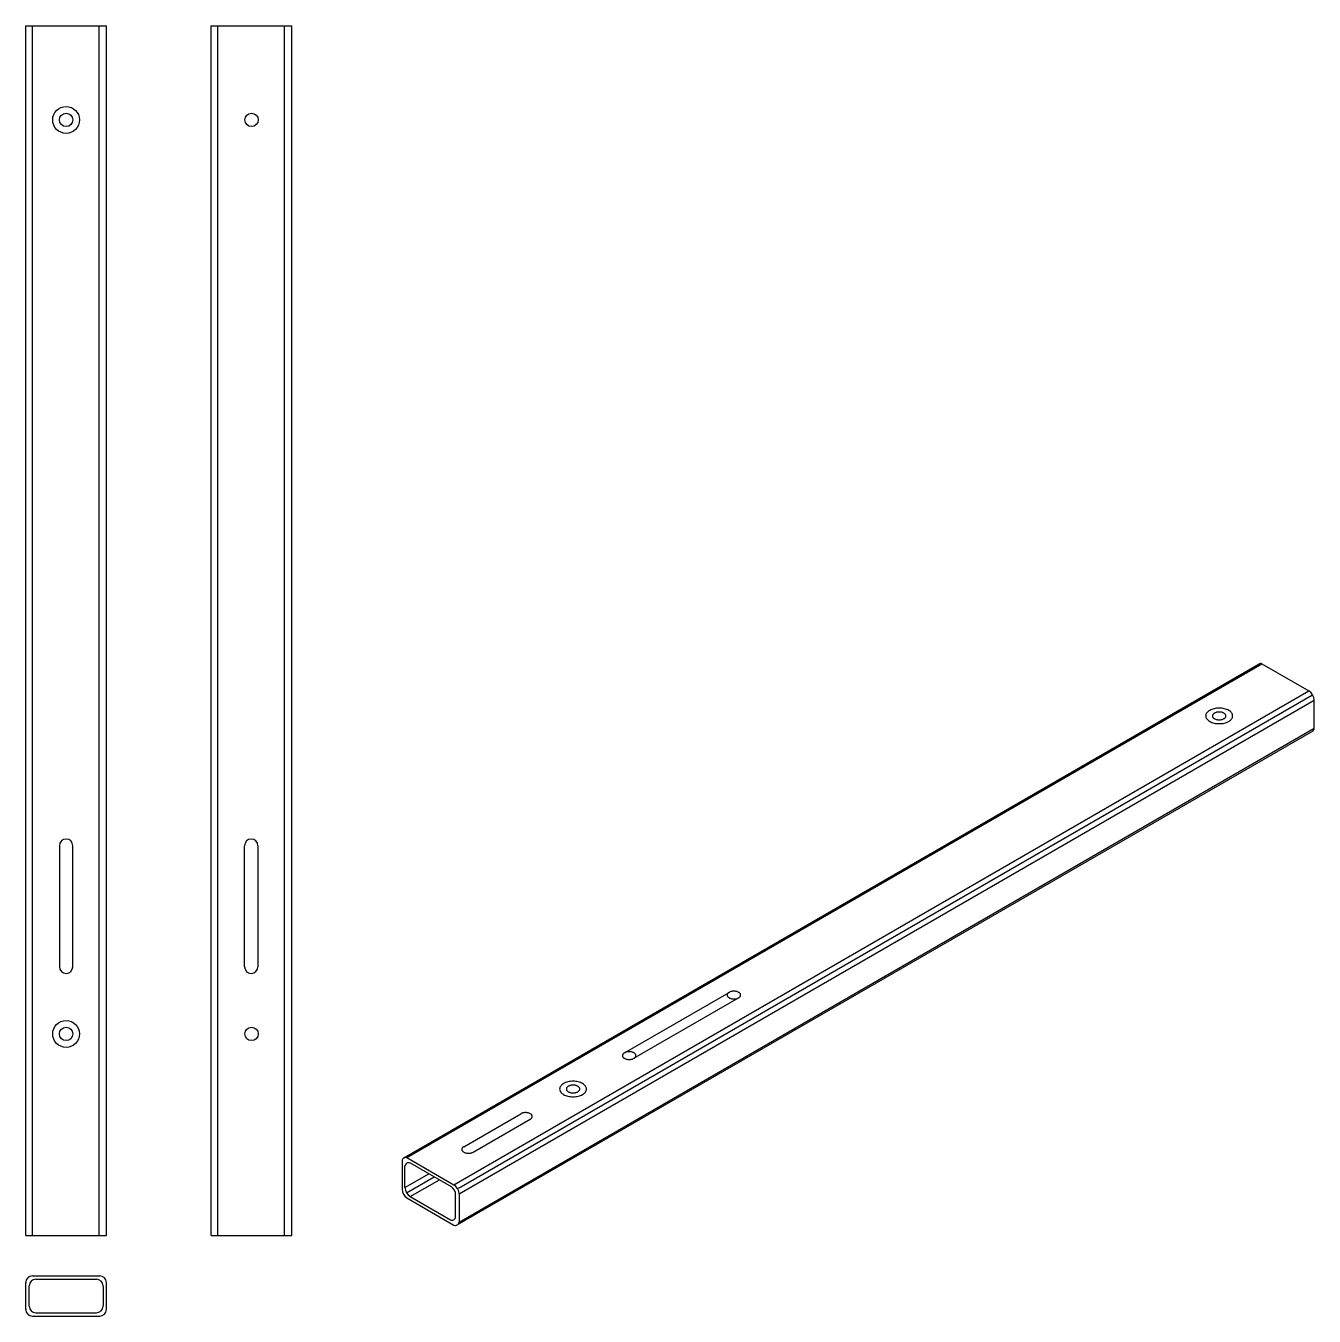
# Model space of a CAD drawing. Header units: inches. Extents: x 0 to 47.9, y 0 to 48.
import ezdxf

# ---------------------------------------------------------------- set-up
doc = ezdxf.new("R2010")
doc.units = ezdxf.units.IN
doc.header["$MEASUREMENT"] = 0
doc.layers.get('0').update_dxf_attribs({"lineweight": 25, "true_color": 0xffffff})
doc.layers.add('Dimensions', color=4, linetype='Continuous', lineweight=25, true_color=0x00ffff)

msp = doc.modelspace()

# ---------------------------------------------------------------- linework, layer by layer
for p, q in [((0, 3), (0, 48)), ((0, 48), (3, 48)), ((0.25, 3), (0.25, 48)), ((2.724, 3), (2.724, 48)), ((3, 3), (3, 48)), ((6.9, 3), (6.9, 48)), ((6.9, 48), (9.9, 48)), ((7.15, 3), (7.15, 48)), ((9.624, 3), (9.624, 48)), ((9.9, 3), (9.9, 48)), ((14.067, 5.893), (45.895, 24.269)), ((14.177, 5.898), (45.996, 24.269)), ((45.996, 24.269), (47.745, 23.258)), ((15.926, 4.888), (47.745, 23.258)), ((16.121, 4.775), (47.881, 23.112)), ((16.121, 4.55), (47.94, 22.921)), ((47.94, 21.86), (47.94, 22.921)), ((16.052, 3.395), (47.896, 21.78)), ((16.121, 3.5), (47.94, 21.871)), ((1.25, 17.5), (1.25, 13)), ((1.75, 13), (1.75, 17.5)), ((8.137, 13), (8.137, 17.5)), ((8.637, 17.5), (8.637, 13)), ((22.274, 9.796), (26.172, 12.046)), ((22.628, 9.592), (26.525, 11.842)), ((16.298, 6.306), (18.419, 7.531)), ((16.652, 6.102), (18.773, 7.327)), ((14, 5.787), (14, 4.725)), ((14.177, 5.898), (15.926, 4.888)), ((14.108, 4.787), (14.108, 5.588)), ((14.108, 4.787), (14.996, 5.3)), ((14.303, 5.7), (15.822, 4.823)), ((14.164, 4.593), (15.192, 5.187)), ((14.306, 4.448), (15.389, 5.073)), ((14.177, 4.398), (15.926, 3.388)), ((14.306, 4.448), (15.797, 3.588)), ((15.992, 3.7), (15.992, 4.529)), ((16.121, 4.775), (16.068, 4.745)), ((16.121, 4.55), (16.121, 3.5)), ((0, 3), (3, 3)), ((6.9, 3), (9.9, 3)), ((0.25, 1.5), (2.75, 1.5)), ((0, 0.25), (0, 1.25)), ((0.125, 0.375), (0.125, 1.125)), ((0.375, 1.375), (2.625, 1.375)), ((2.875, 1.125), (2.875, 0.375)), ((3, 0.25), (3, 1.25)), ((0.25, 0), (2.75, 0)), ((0.375, 0.125), (2.625, 0.125))]:
    msp.add_line(p, q)
at = {"flags": 128}
for points in [[(44.758, 22.125), (44.791, 22.146), (44.82, 22.169), (44.846, 22.193), (44.867, 22.219), (44.883, 22.246), (44.895, 22.273), (44.902, 22.301), (44.905, 22.329), (44.902, 22.358), (44.895, 22.386), (44.883, 22.413), (44.867, 22.44), (44.846, 22.466), (44.82, 22.49), (44.791, 22.513), (44.758, 22.534), (44.722, 22.553), (44.683, 22.569), (44.64, 22.584), (44.596, 22.596), (44.55, 22.606), (44.502, 22.613), (44.454, 22.617), (44.405, 22.618), (44.356, 22.617), (44.307, 22.613), (44.26, 22.606), (44.213, 22.596), (44.169, 22.584), (44.127, 22.569), (44.088, 22.553), (44.051, 22.534), (44.018, 22.513), (43.989, 22.49), (43.964, 22.466), (43.943, 22.44), (43.926, 22.413), (43.914, 22.386), (43.907, 22.358), (43.905, 22.329), (43.907, 22.301), (43.914, 22.273), (43.926, 22.246), (43.943, 22.219), (43.964, 22.193), (43.989, 22.169), (44.018, 22.146), (44.051, 22.125), (44.088, 22.106), (44.127, 22.089), (44.169, 22.075), (44.213, 22.063), (44.26, 22.053), (44.307, 22.046), (44.356, 22.042), (44.405, 22.041), (44.454, 22.042), (44.502, 22.046), (44.55, 22.053), (44.596, 22.063), (44.64, 22.075), (44.683, 22.089), (44.722, 22.106), (44.758, 22.125), (44.758, 22.125)], [(44.582, 22.227), (44.598, 22.238), (44.613, 22.249), (44.625, 22.261), (44.636, 22.274), (44.644, 22.288), (44.65, 22.301), (44.654, 22.315), (44.655, 22.329), (44.654, 22.344), (44.65, 22.358), (44.644, 22.371), (44.636, 22.385), (44.625, 22.398), (44.613, 22.41), (44.598, 22.421), (44.582, 22.432), (44.563, 22.441), (44.544, 22.449), (44.523, 22.457), (44.5, 22.463), (44.477, 22.468), (44.454, 22.471), (44.429, 22.473), (44.405, 22.474), (44.38, 22.473), (44.356, 22.471), (44.332, 22.468), (44.309, 22.463), (44.287, 22.457), (44.266, 22.449), (44.246, 22.441), (44.228, 22.432), (44.211, 22.421), (44.197, 22.41), (44.184, 22.398), (44.174, 22.385), (44.166, 22.371), (44.16, 22.358), (44.156, 22.344), (44.155, 22.329), (44.156, 22.315), (44.16, 22.301), (44.166, 22.288), (44.174, 22.274), (44.184, 22.261), (44.197, 22.249), (44.211, 22.238), (44.228, 22.227), (44.246, 22.218), (44.266, 22.209), (44.287, 22.202), (44.309, 22.196), (44.332, 22.191), (44.356, 22.188), (44.38, 22.186), (44.405, 22.185), (44.429, 22.186), (44.454, 22.188), (44.477, 22.191), (44.5, 22.196), (44.523, 22.202), (44.544, 22.209), (44.563, 22.218), (44.582, 22.227), (44.582, 22.227)], [(26.525, 11.842), (26.542, 11.853), (26.556, 11.864), (26.569, 11.876), (26.579, 11.889), (26.588, 11.903), (26.594, 11.916), (26.597, 11.93), (26.598, 11.944), (26.597, 11.959), (26.594, 11.973), (26.588, 11.986), (26.579, 12), (26.569, 12.012), (26.556, 12.025), (26.542, 12.036), (26.525, 12.046), (26.507, 12.056), (26.487, 12.064), (26.466, 12.072), (26.444, 12.078), (26.421, 12.083), (26.397, 12.086), (26.373, 12.088), (26.348, 12.089), (26.324, 12.088), (26.3, 12.086), (26.276, 12.083), (26.253, 12.078), (26.23, 12.072), (26.209, 12.064), (26.19, 12.056), (26.172, 12.046), (26.155, 12.036), (26.14, 12.025), (26.128, 12.012), (26.117, 12), (26.109, 11.986), (26.103, 11.973), (26.1, 11.959), (26.098, 11.944), (26.1, 11.93), (26.103, 11.916), (26.109, 11.903), (26.117, 11.889), (26.128, 11.876), (26.14, 11.864), (26.155, 11.853), (26.172, 11.842), (26.19, 11.833), (26.209, 11.824), (26.23, 11.817), (26.253, 11.811), (26.276, 11.806), (26.3, 11.803), (26.324, 11.801), (26.348, 11.8), (26.373, 11.801), (26.397, 11.803), (26.421, 11.806), (26.444, 11.811), (26.466, 11.817), (26.487, 11.824), (26.507, 11.833), (26.525, 11.842), (26.525, 11.842)], [(22.628, 9.592), (22.644, 9.603), (22.659, 9.614), (22.672, 9.626), (22.682, 9.639), (22.69, 9.653), (22.696, 9.666), (22.7, 9.68), (22.701, 9.694), (22.7, 9.709), (22.696, 9.723), (22.69, 9.736), (22.682, 9.75), (22.672, 9.762), (22.659, 9.775), (22.644, 9.786), (22.628, 9.796), (22.61, 9.806), (22.59, 9.814), (22.569, 9.822), (22.547, 9.828), (22.524, 9.833), (22.5, 9.836), (22.476, 9.838), (22.451, 9.839), (22.427, 9.838), (22.402, 9.836), (22.379, 9.833), (22.356, 9.828), (22.333, 9.822), (22.312, 9.814), (22.293, 9.806), (22.274, 9.796), (22.258, 9.786), (22.243, 9.775), (22.231, 9.762), (22.22, 9.75), (22.212, 9.736), (22.206, 9.723), (22.202, 9.709), (22.201, 9.694), (22.202, 9.68), (22.206, 9.666), (22.212, 9.653), (22.22, 9.639), (22.231, 9.626), (22.243, 9.614), (22.258, 9.603), (22.274, 9.592), (22.293, 9.583), (22.312, 9.574), (22.333, 9.567), (22.356, 9.561), (22.379, 9.556), (22.402, 9.553), (22.427, 9.551), (22.451, 9.55), (22.476, 9.551), (22.5, 9.553), (22.524, 9.556), (22.547, 9.561), (22.569, 9.567), (22.59, 9.574), (22.61, 9.583), (22.628, 9.592), (22.628, 9.592)], [(20.717, 8.245), (20.75, 8.266), (20.78, 8.289), (20.805, 8.313), (20.826, 8.339), (20.842, 8.366), (20.854, 8.393), (20.861, 8.421), (20.864, 8.449), (20.861, 8.478), (20.854, 8.506), (20.842, 8.533), (20.826, 8.56), (20.805, 8.585), (20.78, 8.61), (20.75, 8.633), (20.717, 8.654), (20.681, 8.673), (20.642, 8.689), (20.599, 8.704), (20.555, 8.716), (20.509, 8.726), (20.461, 8.733), (20.413, 8.737), (20.364, 8.738), (20.315, 8.737), (20.266, 8.733), (20.219, 8.726), (20.172, 8.716), (20.128, 8.704), (20.086, 8.689), (20.047, 8.673), (20.01, 8.654), (19.977, 8.633), (19.948, 8.61), (19.923, 8.585), (19.902, 8.56), (19.885, 8.533), (19.873, 8.506), (19.866, 8.478), (19.864, 8.449), (19.866, 8.421), (19.873, 8.393), (19.885, 8.366), (19.902, 8.339), (19.923, 8.313), (19.948, 8.289), (19.977, 8.266), (20.01, 8.245), (20.047, 8.226), (20.086, 8.209), (20.128, 8.195), (20.172, 8.183), (20.219, 8.173), (20.266, 8.166), (20.315, 8.162), (20.364, 8.161), (20.413, 8.162), (20.461, 8.166), (20.509, 8.173), (20.555, 8.183), (20.599, 8.195), (20.642, 8.209), (20.681, 8.226), (20.717, 8.245), (20.717, 8.245)], [(20.541, 8.347), (20.557, 8.358), (20.572, 8.369), (20.584, 8.381), (20.595, 8.394), (20.603, 8.408), (20.609, 8.421), (20.613, 8.435), (20.614, 8.449), (20.613, 8.464), (20.609, 8.478), (20.603, 8.491), (20.595, 8.505), (20.584, 8.517), (20.572, 8.53), (20.557, 8.541), (20.541, 8.551), (20.522, 8.561), (20.503, 8.569), (20.482, 8.577), (20.459, 8.583), (20.436, 8.588), (20.413, 8.591), (20.388, 8.593), (20.364, 8.594), (20.339, 8.593), (20.315, 8.591), (20.291, 8.588), (20.268, 8.583), (20.246, 8.577), (20.225, 8.569), (20.205, 8.561), (20.187, 8.551), (20.171, 8.541), (20.156, 8.53), (20.143, 8.517), (20.133, 8.505), (20.125, 8.491), (20.119, 8.478), (20.115, 8.464), (20.114, 8.449), (20.115, 8.435), (20.119, 8.421), (20.125, 8.408), (20.133, 8.394), (20.143, 8.381), (20.156, 8.369), (20.171, 8.358), (20.187, 8.347), (20.205, 8.338), (20.225, 8.329), (20.246, 8.322), (20.268, 8.316), (20.291, 8.311), (20.315, 8.308), (20.339, 8.306), (20.364, 8.305), (20.388, 8.306), (20.413, 8.308), (20.436, 8.311), (20.459, 8.316), (20.482, 8.322), (20.503, 8.329), (20.522, 8.338), (20.541, 8.347), (20.541, 8.347)], [(18.773, 7.327), (18.789, 7.337), (18.804, 7.349), (18.817, 7.361), (18.827, 7.374), (18.835, 7.387), (18.841, 7.401), (18.845, 7.415), (18.846, 7.429), (18.845, 7.443), (18.841, 7.457), (18.835, 7.471), (18.827, 7.484), (18.817, 7.497), (18.804, 7.509), (18.789, 7.52), (18.773, 7.531), (18.755, 7.54), (18.735, 7.549), (18.714, 7.556), (18.692, 7.562), (18.669, 7.567), (18.645, 7.57), (18.621, 7.572), (18.596, 7.573), (18.572, 7.572), (18.547, 7.57), (18.523, 7.567), (18.5, 7.562), (18.478, 7.556), (18.457, 7.549), (18.437, 7.54), (18.419, 7.531)], [(16.298, 6.306), (16.282, 6.296), (16.267, 6.284), (16.254, 6.272), (16.244, 6.259), (16.236, 6.246), (16.23, 6.232), (16.226, 6.218), (16.225, 6.204), (16.226, 6.19), (16.23, 6.176), (16.236, 6.162), (16.244, 6.149), (16.254, 6.136), (16.267, 6.124), (16.282, 6.113), (16.298, 6.102), (16.316, 6.093), (16.336, 6.084), (16.357, 6.077), (16.379, 6.071), (16.402, 6.066), (16.426, 6.063), (16.45, 6.06), (16.475, 6.06), (16.499, 6.06), (16.524, 6.063), (16.547, 6.066), (16.57, 6.071), (16.593, 6.077), (16.614, 6.084), (16.633, 6.093), (16.652, 6.102), (16.652, 6.102)]]:
    msp.add_lwpolyline(points, dxfattribs=at)
for centre, radius in [((1.5, 44.5), 0.5), ((1.5, 44.5), 0.25), ((8.4, 44.5), 0.25), ((1.5, 10.5), 0.5), ((1.5, 10.5), 0.25), ((8.4, 10.5), 0.25)]:
    msp.add_circle(centre, radius)
for centre, radius, start, end in [((45.945, 24.159), 0.121, 65.0425, 125.8547), ((47.493, 22.888), 0.448, 4.2134, 55.7982), ((47.835, 21.865), 0.105, 294.2881, 3.0872), ((1.5, 17.5), 0.25, 0, 180), ((8.387, 17.5), 0.25, 0, 180), ((1.5, 13), 0.25, 180, 0), ((8.387, 13), 0.25, 180, 0), ((14.127, 5.781), 0.127, 53.1146, 182.7501), ((14.25, 5.567), 0.143, 51.6928, 171.6928), ((15.627, 4.514), 0.365, 357.7525, 57.7525), ((15.725, 4.547), 0.396, 0.5395, 59.4721), ((14.402, 4.731), 0.402, 180.8613, 235.9202), ((14.521, 4.801), 0.413, 181.8653, 238.624), ((15.861, 3.702), 0.131, 240.9777, 359.0223), ((15.983, 3.515), 0.139, 246.0899, 353.8753), ((0.25, 1.25), 0.25, 90, 180), ((2.75, 1.25), 0.25, 0, 90), ((0.375, 1.125), 0.25, 90, 180), ((2.625, 1.125), 0.25, 0, 90), ((0.25, 0.25), 0.25, 180, 270), ((0.375, 0.375), 0.25, 180, 270), ((2.75, 0.25), 0.25, 270, 0)]:
    msp.add_arc(centre, radius, start, end)
at = {"layer": 'Dimensions'}
msp.add_arc((2.625, 0.375), 0.25, 270, 0, dxfattribs=at)

doc.saveas('drawing.dxf')
